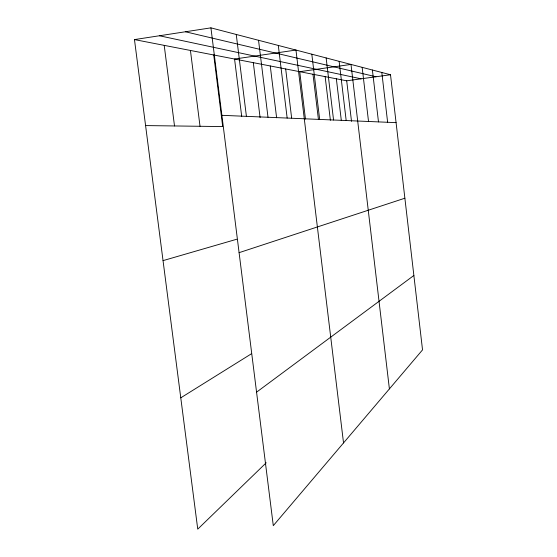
<?xml version="1.0" encoding="UTF-8"?>
<svg xmlns="http://www.w3.org/2000/svg" width="557" height="557" viewBox="0 0 557 557"><rect width="100%" height="100%" fill="white"/><g stroke="black" fill="none" stroke-linecap="round" stroke-linejoin="round"><path stroke-width="0.84" d="M266.211 462.783L197.749 529.15L134.467 39.589L210.922 27.85L390.506 74.749L422.533 349.88L273.292 525.662L210.922 27.85M256.568 392.17L413.872 275.471M180.774 397.83L251.2 353.925M239.092 252.669L404.876 198.215M163.041 260.627L236.822 239.218M134.467 39.589L346.698 80.807L390.506 74.749M145.586 125.583L222.703 126.571L213.735 54.983M221.881 115.32L396.083 122.637M159.42 35.759L361.068 78.816M185.411 31.77L375.961 76.762M164.211 45.368L174.508 125.952M190.431 50.457L200.026 126.279M241.717 116.531L234.567 59.028L295.962 50.06L343.53 442.926M270.263 65.963L276.613 117.778M258.539 40.285L268.001 117.255M253.31 62.669L260.091 117.624M236.252 34.464L246.41 116.35M305.459 119.038L299.729 71.679L350.994 64.431L389.399 388.904M285.671 68.95L291.638 118.007M278.305 45.451L287.161 118.063M336.351 78.795L341.316 120.458M326.137 57.942L333.559 120.006M325.149 76.622L330.378 120.27M311.816 54.196L319.662 119.428M312.985 74.255L318.395 119.177M362.154 67.348L368.532 121.475M346.698 80.807L351.509 121.342M339.136 61.333L346.182 120.542M381.81 72.48L387.63 122.282M372.396 70.022L378.482 121.892"/></g></svg>
